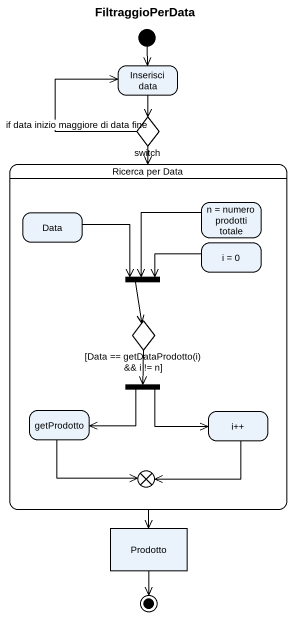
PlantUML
@startuml
title FiltraggioPerData
hide empty description
state "Inserisci data" as Inserisci_data
state switch <<choice>>
state "Ricerca per Data" as Ricerca_per_Data {
  state Data
  state "n = numero prodotti totale" as n_numero_prodotti_totale
  state "i = 0" as i_0
  state fork1 <<join>>
  state "[Data == getDataProdotto(i) && i != n]" as Data_getDataProdotto_i_i_n <<choice>>
  state getProdotto
  state fork2 <<fork>>
  state "i++" as i
  state flowfinal1 <<end>>
}
state Prodotto <<object>>
[*] --> Inserisci_data
Inserisci_data --> switch
switch -up-> Inserisci_data : if data inizio maggiore di data fine
switch --> Ricerca_per_Data
Ricerca_per_Data --> Prodotto
Data -right-> fork1
n_numero_prodotti_totale --> fork1
i_0 -left-> fork1
fork1 --> Data_getDataProdotto_i_i_n
Data_getDataProdotto_i_i_n --> fork2
getProdotto --> flowfinal1
fork2 -left-> getProdotto
fork2 -right-> i
i -left-> flowfinal1
Prodotto --> [*]
@enduml
